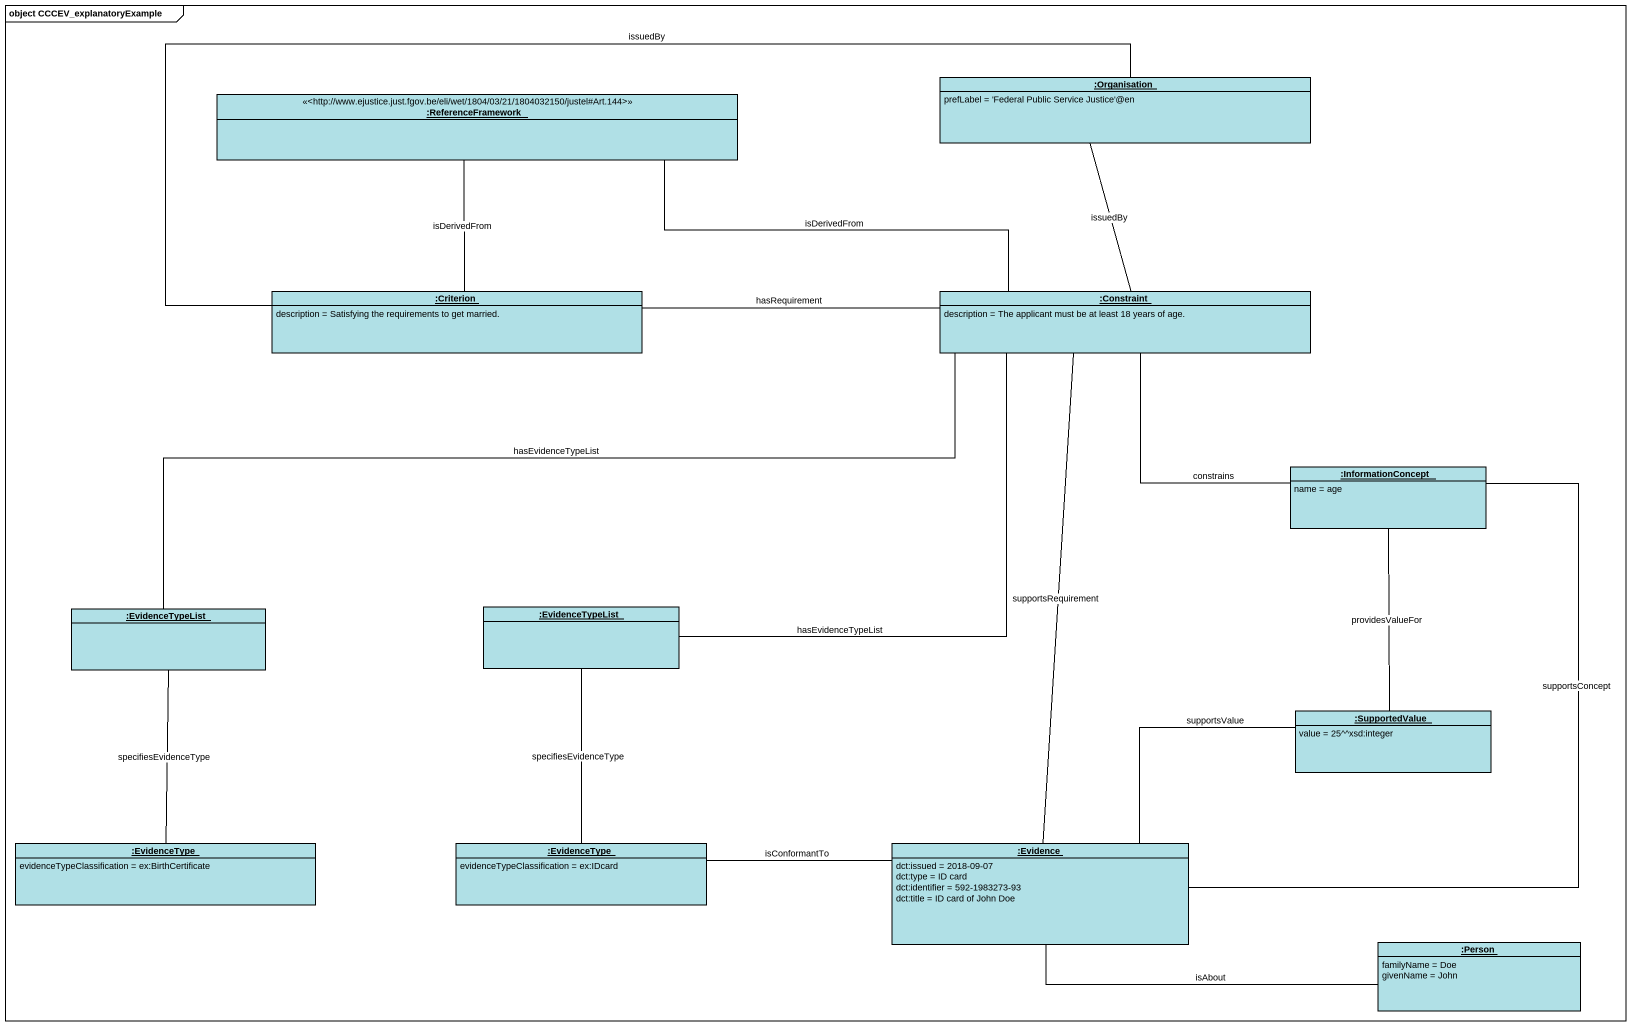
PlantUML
@startuml
mainframe object CCCEV_explanatoryExample
hide circle
hide empty members
object ":Organisation" as Organisation #B0E0E6 {
  prefLabel = 'Federal Public Service Justice'@en
}
object ":ReferenceFramework" as ReferenceFramework <<http://www.ejustice.just.fgov.be/eli/wet/1804/03/21/1804032150/justel#Art.144>> #B0E0E6
object ":Criterion" as Criterion #B0E0E6 {
  description = Satisfying the requirements to get married.
}
object ":Constraint" as Constraint #B0E0E6 {
  description = The applicant must be at least 18 years of age.
}
object ":InformationConcept" as InformationConcept #B0E0E6 {
  name = age
}
object ":EvidenceTypeList" as EvidenceTypeList #B0E0E6
object ":EvidenceTypeList" as EvidenceTypeList_2 #B0E0E6
object ":SupportedValue" as SupportedValue #B0E0E6 {
  value = 25^^xsd:integer
}
object ":EvidenceType" as EvidenceType #B0E0E6 {
  evidenceTypeClassification = ex:BirthCertificate
}
object ":EvidenceType" as EvidenceType_2 #B0E0E6 {
  evidenceTypeClassification = ex:IDcard
}
object ":Evidence" as Evidence #B0E0E6 {
  dct:issued = 2018-09-07
  dct:type = ID card
  dct:identifier = 592-1983273-93
  dct:title = ID card of John Doe
}
object ":Person" as Person_ #B0E0E6 {
  familyName = Doe
  givenName = John
}
Criterion -right- Organisation : issuedBy
Criterion -up- ReferenceFramework : isDerivedFrom
Criterion -right- Constraint : hasRequirement
Constraint -up- Organisation : issuedBy
Constraint -left- ReferenceFramework : isDerivedFrom
Constraint -- InformationConcept : constrains
Constraint -left- EvidenceTypeList : hasEvidenceTypeList
Constraint -left- EvidenceTypeList_2 : hasEvidenceTypeList
EvidenceTypeList -- EvidenceType : specifiesEvidenceType
EvidenceTypeList_2 -- EvidenceType_2 : specifiesEvidenceType
SupportedValue -up- InformationConcept : providesValueFor
Evidence -up- Constraint : supportsRequirement
Evidence -up- InformationConcept : supportsConcept
Evidence -right- SupportedValue : supportsValue
Evidence -left- EvidenceType_2 : isConformantTo
Evidence -right- Person_ : isAbout
@enduml
